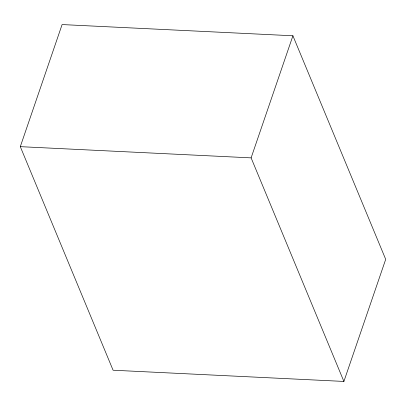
<?xml version="1.0" encoding="UTF-8"?>
<svg xmlns="http://www.w3.org/2000/svg" width="406" height="406" viewBox="0 0 406 406"><rect width="100%" height="100%" fill="white"/><g stroke="black" fill="none" stroke-linecap="round" stroke-linejoin="round"><path stroke-width="0.61" d="M20.3 146.662L62.103 24.568L292.914 35.779L385.7 259.338L343.897 381.432L113.086 370.221L20.3 146.662L251.111 157.873L343.897 381.432M251.111 157.873L292.914 35.779"/></g></svg>
